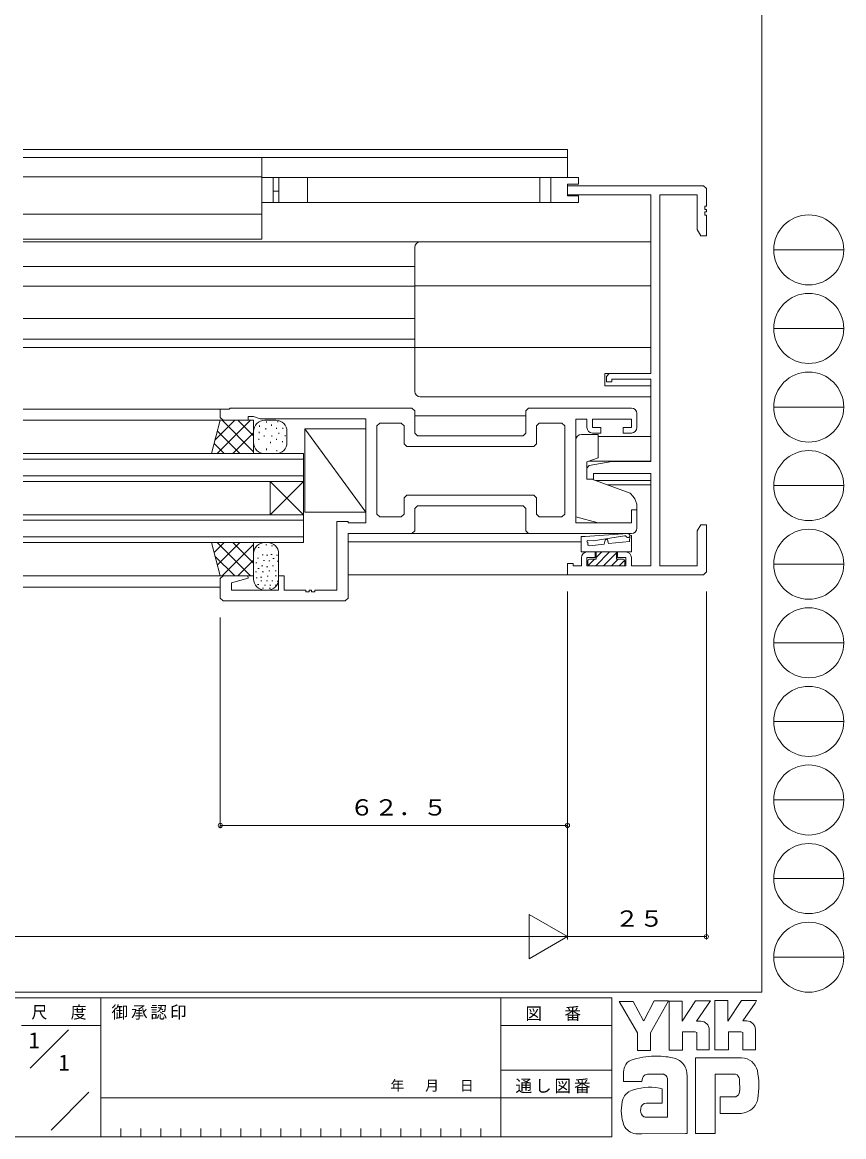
# Model space of a CAD drawing. Units: millimetres on the paper. Extents: x -297 to 270, y -210 to 193.
# Drawn here: x 121.9 to 269.7, y -210 to -9.5 of the extents above; entities that cross this region are included whole.
import ezdxf
from ezdxf.enums import TextEntityAlignment as Align

# ---------------------------------------------------------------- set-up
doc = ezdxf.new("R2010")
doc.units = ezdxf.units.MM
for name, color, linetype, lineweight in [('0-1_YKK_ZWAK', 7, 'Continuous', 9), ('0-3_YKK_11', 7, 'Continuous', 9), ('0-4_YKK_12', 2, 'Continuous', 9), ('0-6_YKK_13', 4, 'Continuous', 9), ('0-7_YKK_D', 6, 'Continuous', 9)]:
    doc.layers.add(name, color=color, linetype=linetype, lineweight=lineweight)
doc.layers.add('0-2_USER1', color=7, linetype='Continuous')
doc.styles.add('ＭＳ ゴシック', font='')
doc.styles.get('ＭＳ ゴシック').set_extended_font_data('MS Gothic')

msp = doc.modelspace()

# ---------------------------------------------------------------- linework, layer by layer
at = {"layer": '0-1_YKK_ZWAK'}
for p, q in [((255, 191), (255, -184)), ((257.126, -50.44), (269.726, -50.44)), ((257.126, -64.58), (269.726, -64.58)), ((257.126, -78.72), (269.726, -78.72)), ((257.126, -92.86), (269.726, -92.86)), ((257.126, -107), (269.726, -107)), ((257.126, -121.14), (269.726, -121.14)), ((257.126, -135.28), (269.726, -135.28)), ((257.126, -149.42), (269.726, -149.42)), ((257.126, -163.56), (269.726, -163.56)), ((257.126, -177.7), (269.726, -177.7)), ((255, -184), (-295, -184)), ((228, -185), (-295, -185)), ((136, -185), (136, -210)), ((208, -185), (208, -210)), ((228, -185), (228, -210)), ((229.312, -185.647), (231.822, -185.647)), ((232.594, -191.285), (229.312, -185.647)), ((235.597, -185.57), (233.772, -189.122)), ((238.328, -194.451), (238.328, -185.589)), ((246.553, -185.512), (248.889, -185.512)), ((246.553, -194.374), (246.553, -185.512)), ((251.341, -185.512), (254.044, -185.512)), ((253.774, -185.975), (251.544, -189.161)), ((254.044, -185.512), (253.774, -185.975)), ((121.703, -189.999), (136, -189.999)), ((208, -190), (228, -190)), ((243.985, -189.219), (243.243, -189.219)), ((252.286, -189.161), (251.544, -189.161)), ((123.264, -197.669), (130.188, -190.745)), ((242.981, -191.13), (240.703, -191.13)), ((245.53, -190.763), (245.53, -194.393)), ((248.986, -191.111), (248.986, -194.374)), ((251.264, -191.111), (248.986, -191.111)), ((251.573, -191.227), (251.264, -191.111)), ((251.573, -194.354), (251.573, -191.227)), ((253.832, -190.763), (253.832, -194.354)), ((248.986, -194.374), (246.553, -194.374)), ((251.573, -194.318), (251.609, -194.354)), ((253.832, -194.354), (251.573, -194.354)), ((251.303, -195.783), (243.02, -195.783)), ((243.02, -195.783), (243.02, -209.433)), ((208, -197.999), (228, -197.999)), ((230.084, -200.05), (230.084, -198.672)), ((233.405, -200.05), (230.084, -200.05)), ((237.247, -198.718), (234.606, -198.768)), ((238.019, -206.479), (238.019, -199.529)), ((241.514, -198.988), (241.514, -209.414)), ((246.611, -198.756), (249.932, -198.756)), ((246.611, -209.433), (246.611, -198.756)), ((250.981, -199.826), (250.994, -201.708)), ((127.052, -208.818), (133.854, -202.015)), ((136, -203), (208, -203)), ((228, -202.999), (208, -202.999)), ((237.054, -203.95), (234.201, -203.953)), ((247.48, -202.849), (247.48, -205.803)), ((250.009, -202.849), (247.48, -202.849)), ((234.004, -206.479), (238.019, -206.479)), ((237.71, -206.479), (237.962, -206.479)), ((238.019, -206.478), (238.02, -206.479)), ((247.48, -205.803), (251.283, -205.803)), ((251.283, -205.803), (252.055, -205.63)), ((139.6, -208.5), (139.6, -210)), ((143.2, -208.5), (143.2, -210)), ((146.8, -208.5), (146.8, -210)), ((150.4, -208.5), (150.4, -210)), ((154, -208.5), (154, -210)), ((157.6, -208.5), (157.6, -210)), ((161.2, -208.5), (161.2, -210)), ((164.8, -208.5), (164.8, -210)), ((168.4, -208.5), (168.4, -210)), ((172, -208.5), (172, -210)), ((175.6, -208.5), (175.6, -210)), ((179.2, -208.5), (179.2, -210)), ((182.8, -208.5), (182.8, -210)), ((186.4, -208.5), (186.4, -210)), ((190, -208.5), (190, -210)), ((193.6, -208.5), (193.6, -210)), ((197.2, -208.5), (197.2, -210)), ((200.8, -208.5), (200.8, -210)), ((204.4, -208.5), (204.4, -210)), ((-295, -210), (228, -210)), ((233.405, -209.472), (232.343, -209.472)), ((241.282, -209.452), (233.405, -209.472)), ((241.514, -209.414), (241.282, -209.452))]:
    msp.add_line(p, q, dxfattribs=at)
for points in [[(231.822, -185.647), (233.617, -189.006), (233.772, -189.122)], [(235.597, -185.57), (238.187, -185.57), (234.95, -191.304)], [(238.328, -185.589), (240.626, -185.589), (240.626, -189.231), (243.039, -185.551)], [(243.039, -185.551), (245.771, -185.551), (243.243, -189.219)], [(248.889, -185.512), (248.889, -189.22), (251.341, -185.512)], [(234.95, -191.304), (234.95, -194.47), (232.594, -194.47), (232.594, -191.285)], [(240.703, -191.13), (240.703, -194.451), (238.328, -194.451)], [(245.53, -194.393), (243.29, -194.393), (243.29, -191.246), (242.981, -191.13)], [(236.552, -201.266), (237.054, -201.382), (237.054, -203.95)], [(243.02, -209.433), (246.051, -209.433), (246.611, -209.433)]]:
    msp.add_lwpolyline(points, dxfattribs=at)
for centre in [(263.426, -50.44), (263.426, -64.58), (263.426, -78.72), (263.426, -92.86), (263.426, -107), (263.426, -121.14), (263.426, -135.28), (263.426, -149.42), (263.426, -163.56), (263.426, -177.7)]:
    msp.add_circle(centre, 6.3, dxfattribs=at)
for centre, radius, start, end in [((243.985, -190.763), 1.545, 0.00165, 89.99603), ((252.286, -190.706), 1.545, 0.00165, 89.99603), ((232.005, -197.897), 1.746, 109.02126, 161.51263), ((235.659, -208.144), 12.629, 89.89165, 109.30847), ((236.03, -210.331), 14.82, 78.78009, 91.46938), ((238.379, -198.926), 3.178, 40.66422, 80.31693), ((251.194, -198.886), 3.101, 14.44571, 87.08746), ((233.685, -198.69), 3.598, 158.41083, 179.71774), ((238.221, -198.918), 3.294, 358.78058, 38.76563), ((239.547, -200.848), 14.9, 350.99026, 10.67624), ((234.911, -200.005), 1.507, 138.46381, 181.71359), ((234.511, -199.979), 1.215, 85.50551, 126.78038), ((236.897, -199.824), 1.161, 14.75519, 72.44994), ((250.046, -199.628), 0.878, 16.43123, 96.91661), ((248.379, -200.148), 2.624, 4.93422, 17.03551), ((232.591, -204.234), 2.792, 121.8271, 169.08475), ((234.8, -210.61), 9.506, 79.38097, 112.05824), ((250.01, -201.917), 0.933, 269.95467, 342.90144), ((248.364, -201.458), 2.64, 343.6902, 354.75362), ((237.606, -205.282), 7.916, 168.76372, 199.80078), ((234.207, -204.985), 1.032, 90.33952, 178.03638), ((251.239, -202.675), 3.065, 285.4429, 349.90448), ((234.844, -205.234), 1.692, 171.08202, 216.71922), ((234.179, -205.404), 1.09, 230.97279, 260.7549), ((232.6, -206.745), 2.731, 207.31435, 263.59464)]:
    msp.add_arc(centre, radius, start, end, dxfattribs=at)
at = {"layer": '0-3_YKK_11'}
for p, q in [((220, -38.9), (220, -40.53)), ((244.5, -38.9), (220, -38.9)), ((245, -39.4), (244.5, -38.9)), ((245, -42.6), (245, -39.4)), ((220, -40.53), (235, -40.53)), ((235, -40.53), (235, -72.7)), ((236.63, -40.53), (243.37, -40.53)), ((236.63, -107.27), (236.63, -40.53)), ((243.37, -40.53), (243.37, -46.809)), ((244.7, -42.6), (245, -42.6)), ((244.7, -43.2), (244.7, -42.6)), ((245, -43.2), (244.7, -43.2)), ((244.7, -43.6), (245, -43.6)), ((244.7, -44.2), (244.7, -43.6)), ((245, -43.6), (245, -43.2)), ((245, -44.2), (244.7, -44.2)), ((245, -47.9), (245, -44.2)), ((243.37, -46.809), (244, -47.9)), ((244, -47.9), (245, -47.9)), ((227.5, -72.7), (227, -73.2)), ((227, -73.2), (227, -74.2)), ((235, -72.7), (227.5, -72.7)), ((228, -73.7), (235, -73.7)), ((228, -74.2), (228, -73.7)), ((235, -73.7), (235, -88.5)), ((227, -74.2), (228, -74.2)), ((157.5, -80.6), (157.5, -79.1)), ((157.5, -79.1), (159.1, -79.1)), ((159.1, -79.1), (159.3, -78.9)), ((159.3, -78.9), (192, -78.9)), ((192, -78.9), (192.5, -79.4)), ((192.5, -79.4), (192.5, -83.4)), ((212.5, -79.4), (213, -78.9)), ((212.5, -83.4), (212.5, -79.4)), ((213, -78.9), (231.5, -78.9)), ((232.5, -79.9), (232.5, -82.4)), ((158, -81.1), (157.5, -80.6)), ((162.5, -81.1), (158, -81.1)), ((162.5, -80.4), (162.5, -81.1)), ((163.5, -80.4), (162.5, -80.4)), ((164.681, -80.83), (163.5, -80.4)), ((183.7, -80.83), (164.681, -80.83)), ((183.7, -99.57), (183.7, -80.83)), ((186.2, -81.6), (185.7, -82.1)), ((185.7, -82.1), (185.7, -98)), ((190.07, -81.6), (186.2, -81.6)), ((190.57, -82.1), (190.07, -81.6)), ((190.57, -85.33), (190.57, -82.1)), ((214.93, -81.6), (214.43, -82.1)), ((214.43, -82.1), (214.43, -85.33)), ((219, -81.6), (214.93, -81.6)), ((219.5, -82.1), (219, -81.6)), ((219.5, -98), (219.5, -82.1)), ((221.5, -80.9), (221.5, -99.57)), ((223.5, -80.9), (221.5, -80.9)), ((223.5, -82.4), (223.5, -80.9)), ((224.5, -80.9), (224.5, -82.4)), ((231.5, -80.9), (224.5, -80.9)), ((231.5, -82.4), (231.5, -80.9)), ((192.5, -83.4), (193, -83.9)), ((193, -83.9), (212, -83.9)), ((212, -83.9), (212.5, -83.4)), ((224.5, -82.4), (226, -82.4)), ((226, -83.4), (224.5, -83.4)), ((226, -82.4), (226, -83.4)), ((230, -82.4), (231.5, -82.4)), ((230, -83.4), (230, -82.4)), ((231.5, -83.4), (230, -83.4)), ((191.07, -85.83), (190.57, -85.33)), ((213.93, -85.83), (191.07, -85.83)), ((214.43, -85.33), (213.93, -85.83)), ((223.913, -89.221), (223.5, -89.713)), ((223.5, -89.713), (223.5, -91.7)), ((228, -88.5), (223.913, -89.221)), ((235, -88.5), (228, -88.5)), ((223.5, -91.7), (224.7, -91.7)), ((224.7, -90.7), (235, -90.7)), ((224.7, -91.7), (224.7, -90.7)), ((235, -90.7), (235, -107.27)), ((190.57, -95.07), (191.07, -94.57)), ((190.57, -98), (190.57, -95.07)), ((191.07, -94.57), (213.93, -94.57)), ((213.93, -94.57), (214.43, -95.07)), ((214.43, -95.07), (214.43, -98)), ((185.7, -98), (186.2, -98.5)), ((190.07, -98.5), (190.57, -98)), ((193, -96.5), (192.5, -97)), ((192.5, -97), (192.5, -101)), ((212, -96.5), (193, -96.5)), ((212.5, -97), (212, -96.5)), ((212.5, -101), (212.5, -97)), ((214.43, -98), (214.93, -98.5)), ((219, -98.5), (219.5, -98)), ((231.5, -97.2), (232.5, -97.2)), ((231.5, -99.57), (231.5, -97.2)), ((232.5, -97.2), (232.5, -100.5)), ((178.5, -99.3), (180.5, -99.3)), ((178.5, -111.67), (178.5, -99.3)), ((180.5, -99.3), (180.5, -99.57)), ((180.5, -99.57), (183.7, -99.57)), ((186.2, -98.5), (190.07, -98.5)), ((214.93, -98.5), (219, -98.5)), ((221.5, -99.57), (231.5, -99.57)), ((244, -99.9), (243.37, -100.991)), ((245, -99.9), (244, -99.9)), ((245, -108.4), (245, -99.9)), ((180.5, -101.5), (180.5, -113.1)), ((192, -101.5), (180.5, -101.5)), ((192.5, -101), (192, -101.5)), ((213, -101.5), (212.5, -101)), ((231.5, -101.5), (213, -101.5)), ((243.37, -100.991), (243.37, -107.27)), ((222.5, -105.8), (222.5, -107.27)), ((225, -104.8), (223.5, -104.8)), ((223.5, -105.8), (225, -105.8)), ((223.5, -107.3), (223.5, -105.8)), ((225, -105.8), (225, -104.8)), ((229, -104.8), (229, -105.8)), ((230.5, -104.8), (229, -104.8)), ((229, -105.8), (230.5, -105.8)), ((230.5, -105.8), (230.5, -107.3)), ((231.5, -107.27), (231.5, -105.8)), ((220, -106.9), (220, -108.9)), ((221, -106.9), (220, -106.9)), ((221, -107.27), (221, -106.9)), ((222.5, -107.27), (221, -107.27)), ((230.5, -107.3), (223.5, -107.3)), ((235, -107.27), (231.5, -107.27)), ((243.37, -107.27), (236.63, -107.27)), ((157.5, -109.6), (158, -109.1)), ((157.5, -113.1), (157.5, -109.6)), ((158, -109.1), (162.469, -109.1)), ((162.526, -109.535), (159.5, -110.345)), ((162.469, -109.1), (162.526, -109.535)), ((168, -109.1), (169, -109.1)), ((168, -111.67), (168, -109.1)), ((169, -109.1), (169, -111.67)), ((220, -108.9), (244.5, -108.9)), ((244.5, -108.9), (245, -108.4)), ((159.5, -110.345), (159.5, -111.67)), ((159.5, -111.67), (168, -111.67)), ((169, -111.67), (172.9, -111.67)), ((172.9, -111.67), (172.9, -111.97)), ((172.9, -111.97), (173.5, -111.97)), ((173.5, -111.67), (173.9, -111.67)), ((173.5, -111.97), (173.5, -111.67)), ((173.9, -111.67), (173.9, -111.97)), ((173.9, -111.97), (174.5, -111.97)), ((174.5, -111.67), (178.5, -111.67)), ((174.5, -111.97), (174.5, -111.67)), ((158, -113.6), (157.5, -113.1)), ((180, -113.6), (158, -113.6)), ((180.5, -113.1), (180, -113.6))]:
    msp.add_line(p, q, dxfattribs=at)
for centre, start, end in [((231.5, -79.9), 0, 90), ((224.5, -82.4), 180, 270), ((231.5, -82.4), 270, 0), ((231.5, -100.5), 270, 0), ((223.5, -105.8), 90, 180), ((230.5, -105.8), 0, 90)]:
    msp.add_arc(centre, 1, start, end, dxfattribs=at)
at = {"layer": '0-4_YKK_12'}
for p, q in [((122.001, -32.4), (220, -32.4)), ((220, -33.8), (122.001, -33.8)), ((165, -33.8), (165, -48.5)), ((220, -37.4), (220, -32.4)), ((122.001, -37.3), (165, -37.3)), ((122.001, -44), (165, -44)), ((122.001, -48.5), (165, -48.5)), ((122.001, -49), (235, -49)), ((122.001, -53.453), (192.5, -53.453)), ((122.001, -56.946), (192.5, -56.946)), ((122.001, -62.8), (192.5, -62.8)), ((122.001, -66.5), (192.5, -66.5)), ((122.001, -68), (192.5, -68)), ((122.001, -79.1), (157.702, -79.1)), ((122.001, -81.1), (157.843, -81.1)), ((225.5, -84), (235, -84)), ((122.001, -87.1), (172.5, -87.1)), ((122.001, -88.1), (172.5, -88.1)), ((172.5, -87.1), (172.5, -103.1)), ((223.82, -88.453), (234.86, -88.453)), ((122.001, -91.1), (172.5, -91.1)), ((122.001, -92.1), (172.5, -92.1)), ((172.5, -98.1), (166.5, -92.1)), ((172.5, -92.1), (166.5, -98.1)), ((166.5, -92.1), (166.5, -98.1)), ((225.084, -91.946), (235, -91.946)), ((227.154, -92.7), (235, -92.7)), ((122.001, -98.1), (172.5, -98.1)), ((122.001, -99.1), (172.5, -99.1)), ((122.001, -102.1), (172.5, -102.1)), ((122.001, -103.1), (172.5, -103.1)), ((180.5, -103), (222.45, -103)), ((122.001, -109.1), (157.5, -109.1)), ((180.5, -108.9), (235, -108.9)), ((122.001, -111.1), (157.5, -111.1))]:
    msp.add_line(p, q, dxfattribs=at)
at = {"layer": '0-6_YKK_13'}
for p, q in [((165, -37.4), (165, -41.9)), ((165, -37.4), (222, -37.4)), ((167, -37.4), (167, -41.9)), ((168.029, -37.4), (168.029, -41.9)), ((173.169, -37.4), (173.169, -41.9)), ((214.35, -37.4), (214.257, -37.4)), ((215, -41.9), (215, -37.4)), ((217, -41.9), (217, -37.4)), ((222, -37.4), (222, -38.6)), ((167, -39.9), (168.029, -39.9)), ((220, -38.6), (220, -40.7)), ((222, -38.6), (220, -38.6)), ((165, -41.9), (222, -41.9)), ((214.35, -41.9), (214.257, -41.9)), ((222, -40.7), (220, -40.7)), ((222, -40.7), (222, -41.9)), ((192.5, -49), (192.5, -48.999)), ((192.5, -75.901), (192.5, -50)), ((193.5, -49), (235, -49)), ((235, -49), (235, -48.999)), ((235, -72.701), (235, -49)), ((235, -56.901), (192.5, -56.901)), ((235, -67.999), (192.5, -67.999)), ((226.7, -72.701), (226.7, -74.901)), ((226.7, -72.701), (235, -72.701)), ((235, -74.901), (226.7, -74.901)), ((235, -76.901), (235, -74.901)), ((193.5, -76.901), (235, -76.901)), ((155.892, -87.1), (157.5, -81.1)), ((156.543, -84.672), (160.115, -81.1)), ((156.943, -87.1), (162.943, -81.1)), ((163.5, -81.1), (157.5, -81.1)), ((163.5, -86.757), (157.843, -81.1)), ((163.5, -83.928), (160.672, -81.1)), ((163.5, -87.1), (163.5, -81.1)), ((164.581, -82.254), (164.581, -82.054)), ((165.5, -81.1), (167.5, -81.1)), ((165.807, -81.519), (165.807, -81.319)), ((166.706, -82.091), (166.706, -81.891)), ((167.85, -81.437), (167.85, -81.237)), ((192.5, -80.3), (212.5, -80.3)), ((161.015, -87.1), (156.975, -83.06)), ((159.772, -87.1), (163.5, -83.371)), ((163.5, -84.2), (163.5, -83.1)), ((164.499, -83.399), (164.499, -83.199)), ((165.398, -84.052), (165.398, -83.852)), ((165.725, -82.745), (165.725, -82.545)), ((166.788, -84.052), (166.788, -83.852)), ((167.605, -82.663), (167.605, -82.463)), ((168.014, -83.562), (168.014, -83.362)), ((168.749, -82.663), (168.749, -82.463)), ((169.158, -83.971), (169.158, -83.771)), ((169.5, -85.299), (169.5, -83.1)), ((183.699, -82.646), (172.699, -82.646)), ((172.699, -82.646), (183.699, -97.646)), ((172.699, -82.646), (172.699, -97.646)), ((183.699, -97.646), (183.699, -82.646)), ((222.5, -83.67), (225.5, -83.67)), ((225.5, -83.67), (225.5, -87.842)), ((158.186, -87.1), (156.377, -85.291)), ((164.418, -84.624), (164.418, -84.424)), ((165.807, -86.505), (165.807, -86.182)), ((166.543, -85.197), (166.543, -84.997)), ((167.605, -84.624), (167.605, -84.424)), ((168.667, -85.033), (168.667, -84.833)), ((221.5, -98.498), (221.5, -84.67)), ((165.5, -87.1), (167.5, -87.1)), ((167.687, -86.669), (167.687, -86.469)), ((225.5, -87.842), (223.5, -88.57)), ((223.5, -88.57), (223.5, -91.37)), ((231.3, -94.209), (224.407, -91.7)), ((231.3, -94.209), (231.798, -94.802)), ((172.699, -97.646), (183.699, -97.646)), ((232.5, -96.731), (232.5, -99.57)), ((225.5, -99.57), (221.5, -98.498)), ((231.2, -99.57), (225.5, -99.57)), ((192, -101.5), (213, -101.5)), ((222.45, -102), (223.21, -102)), ((222.45, -102), (222.45, -104.8)), ((223.16, -102), (230.805, -101.502)), ((230.263, -101.903), (224.601, -102.774)), ((231.15, -102.899), (231.251, -101.934)), ((231.55, -101.95), (231.55, -104.8)), ((155.892, -103.1), (157.5, -109.1)), ((156.377, -104.909), (158.187, -103.1)), ((162.943, -109.1), (156.943, -103.1)), ((156.975, -107.14), (161.015, -103.1)), ((157.843, -109.1), (163.5, -103.443)), ((163.5, -106.828), (159.771, -103.1)), ((163.5, -109.1), (163.5, -103.1)), ((164.299, -103.988), (164.499, -103.988)), ((165.499, -103.1), (166, -103.1)), ((165.673, -103.539), (165.873, -103.539)), ((166.704, -103.698), (166.904, -103.698)), ((224.601, -102.774), (223.603, -102.75)), ((223.65, -103.05), (223.65, -103.366)), ((223.982, -103.664), (226.6, -103.385)), ((226.6, -103.385), (226.807, -102.645)), ((227.4, -103.3), (227.191, -102.639)), ((227.4, -103.3), (231.15, -102.899)), ((160.115, -109.1), (156.543, -105.528)), ((163.499, -106), (163.499, -109.67)), ((164.167, -105.893), (164.367, -105.893)), ((165.012, -105.338), (165.212, -105.338)), ((165.832, -105.391), (166.032, -105.391)), ((166.625, -105.258), (166.825, -105.258)), ((166.968, -105.946), (167.168, -105.946)), ((167.602, -105.391), (167.802, -105.391)), ((168, -105.028), (168, -109.67)), ((222.45, -104.8), (227, -104.8)), ((223.769, -107.191), (224.86, -106.1)), ((225.074, -107.3), (227.574, -104.8)), ((225.15, -105.81), (226.16, -104.8)), ((226.489, -107.3), (228.85, -104.938)), ((227, -104.8), (231.55, -104.8)), ((227.903, -107.3), (229.103, -106.1)), ((228.85, -104.8), (228.85, -106.1)), ((230.05, -106.1), (228.85, -106.1)), ((160.672, -109.1), (163.5, -106.271)), ((163.903, -106.738), (164.102, -106.738)), ((164.273, -107.796), (164.472, -107.796)), ((164.933, -107.267), (165.133, -107.267)), ((165.25, -106.316), (165.45, -106.316)), ((165.832, -107.478), (166.032, -107.478)), ((166.228, -106.421), (166.428, -106.421)), ((166.228, -108.192), (166.428, -108.192)), ((166.889, -107.32), (167.089, -107.32)), ((167.365, -108.166), (167.565, -108.166)), ((167.708, -106.474), (167.908, -106.474)), ((223.65, -106.4), (223.65, -107)), ((223.95, -107.3), (230.05, -107.3)), ((229.317, -107.3), (230.328, -106.288)), ((230.35, -107), (230.35, -106.4)), ((157.5, -109.1), (163.5, -109.1)), ((163.823, -108.351), (164.023, -108.351)), ((163.955, -109.46), (164.155, -109.46)), ((164.748, -109.302), (164.948, -109.302)), ((164.775, -110.015), (164.975, -110.015)), ((165.065, -108.351), (165.265, -108.351)), ((165.805, -109.963), (166.005, -109.963)), ((165.911, -109.17), (166.111, -109.17)), ((166.783, -109.989), (166.983, -109.989)), ((167.391, -109.091), (167.591, -109.091)), ((167.708, -110.068), (167.908, -110.068)), ((164.22, -110.623), (164.42, -110.623)), ((165.092, -111.284), (165.292, -111.284)), ((165.435, -110.755), (165.635, -110.755)), ((165.499, -111.67), (166, -111.67)), ((166.307, -111.337), (166.507, -111.337)), ((166.413, -110.782), (166.613, -110.782)), ((167.365, -110.755), (167.565, -110.755))]:
    msp.add_line(p, q, dxfattribs=at)
msp.add_lwpolyline([(225.15, -104.8), (225.15, -106.1), (223.95, -106.1)], dxfattribs=at)
for centre, radius, start, end in [((193.5, -50), 1, 90, 180), ((193.5, -75.901), 1, 180, 270), ((165.5, -83.1), 2, 90, 180), ((167.5, -83.1), 2, 0, 90), ((222.5, -84.67), 1, 90, 180), ((165.5, -85.1), 2, 180, 270), ((167.5, -85.1), 2, 270, 0), ((229.5, -96.731), 3, 0, 40), ((230.326, -102.196), 0.3, 32.02971, 102.24612), ((230.877, -101.851), 0.35, 212.02971, 97.24712), ((231.4, -101.95), 0.15, 0, 174.03963), ((165.499, -105.1), 2, 90, 180), ((166, -105.1), 2, 0, 90), ((223.65, -102.899), 0.15, 92.37825, 270), ((223.95, -103.366), 0.3, 179.99998, 276.08852), ((227, -102.7), 0.2, 17.58795, 164.32796), ((223.95, -106.4), 0.3, 90, 180), ((230.05, -106.4), 0.3, 0, 90), ((223.95, -107), 0.3, 180, 270), ((230.05, -107), 0.3, 270, 0), ((165.499, -109.67), 2, 179.99998, 270), ((166, -109.67), 2, 270, 0)]:
    msp.add_arc(centre, radius, start, end, dxfattribs=at)
at = {"layer": '0-7_YKK_D'}
for p, q in [((220, -111.9), (220, -174.5)), ((220, -111.9), (220, -174.5)), ((245, -111.9), (245, -174.5)), ((157.5, -116.6), (157.5, -154.5)), ((157.5, -154), (220, -154)), ((220, -174), (213.072, -170)), ((213.072, -170), (213.072, -178)), ((-90, -174), (220, -174)), ((220, -174), (213.072, -178)), ((220, -174), (245, -174))]:
    msp.add_line(p, q, dxfattribs=at)
for centre, start, end in [((157.5, -154), 0, 180), ((157.5, -154), 180, 0), ((220, -154), 0, 180), ((220, -154), 180, 0), ((245, -174), 0, 180), ((245, -174), 180, 0)]:
    msp.add_arc(centre, 0.375, start, end, dxfattribs=at)

# ---------------------------------------------------------------- texts
at = {"layer": '0-1_YKK_ZWAK', "color": 4, "style": 'ＭＳ ゴシック'}
msp.add_text('年   月   日', height=1.833, dxfattribs=at).set_placement((188.126, -202.264), align=Align.BOTTOM_LEFT)
at = {"layer": '0-1_YKK_ZWAK', "char_height": 2.199, "attachment_point": 7, "style": 'ＭＳ ゴシック'}
for s, insert in [('\\T1.24;\\W0.95;尺\\~\\~度', (123.509, -188.955)), ('\\T1.17;御承認印', (137.905, -188.952)), ('\\T1.17;図\u3000番', (212.427, -189.187)), ('\\T1.17;通し図番', (210.628, -202.203))]:
    msp.add_mtext(s, dxfattribs=dict(at, insert=insert))
at = {"layer": '0-2_USER1', "style": 'ＭＳ ゴシック'}
for p in [(123, -194.999), (128.381, -198.999)]:
    msp.add_text('1', height=2.933, dxfattribs=at).set_placement(p, align=Align.BOTTOM_LEFT)
at = {"layer": '0-7_YKK_D', "color": 7, "style": 'ＭＳ ゴシック', "width": 1.1}
for s, p in [('６２．５', (180.768, -153.1)), ('２５', (228.518, -173.1))]:
    msp.add_text(s, height=2.933, dxfattribs=at).set_placement(p, align=Align.BOTTOM_LEFT)

doc.saveas('drawing.dxf')
